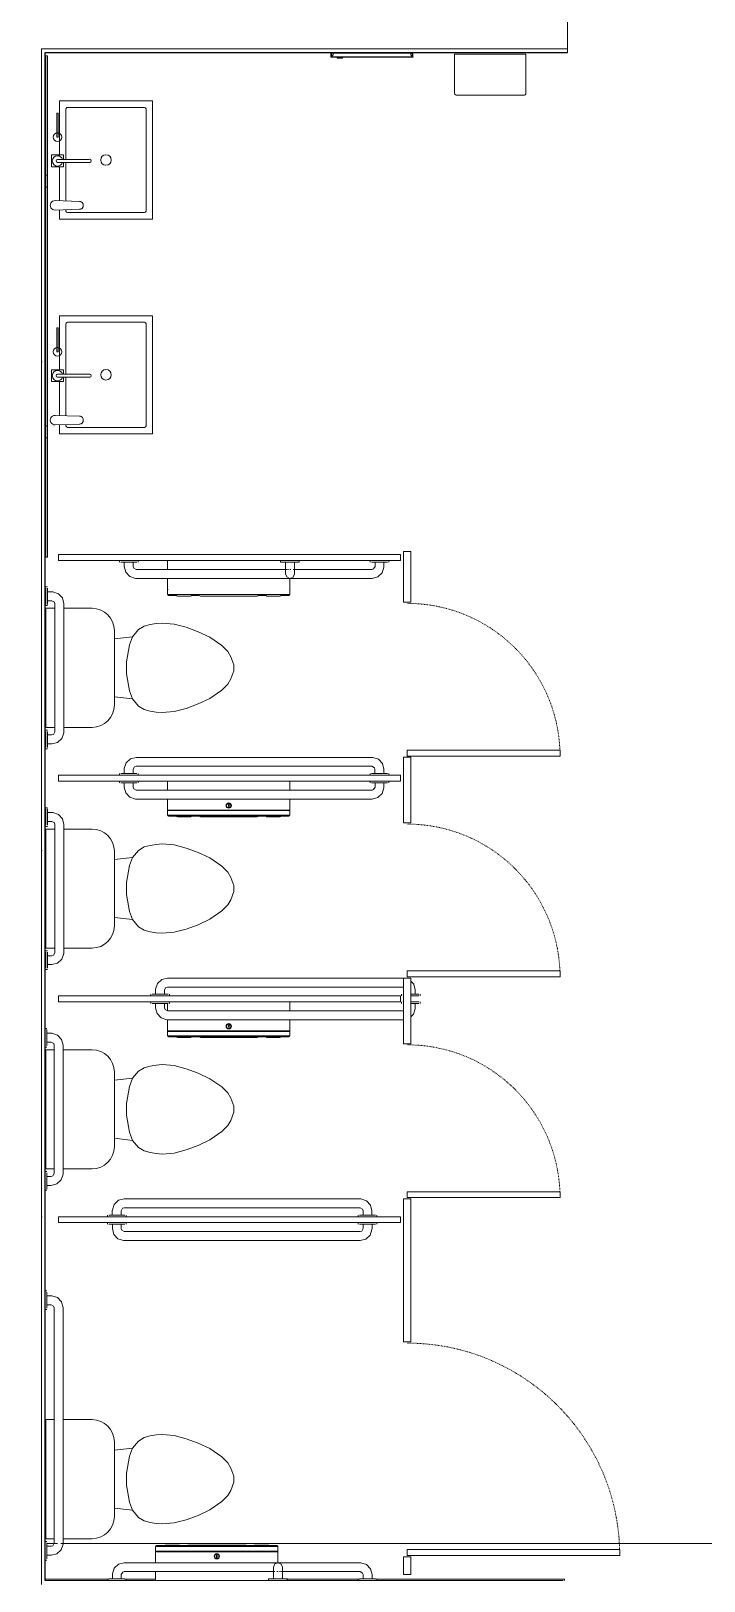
# Model space of a CAD drawing. Header units: inches. Extents: x 20001 to 27263, y -26025 to -18997.
# Drawn here: x 25519.6 to 25632.4, y -22691.4 to -22431.6 of the extents above; entities that cross this region are included whole.
import ezdxf

# ---------------------------------------------------------------- set-up
doc = ezdxf.new("R2010")
doc.units = ezdxf.units.IN
doc.header["$MEASUREMENT"] = 0
doc.linetypes.add('Dash', pattern=[0.25, 0.125, -0.125])
doc.linetypes.add('Dash_2_', pattern=[0.25, 0.125, -0.125])
for name, color, linetype, lineweight in [('A-FLOR', 192, 'Continuous', 13), ('A-GENM', 13, 'Continuous', 13), ('A-WALL', 113, 'Continuous', 13), ('A-WALL-PATT', 111, 'Continuous', 25), ('I-WALL', 2, 'Continuous', 13), ('P-SANR-FIXT', 6, 'Continuous', 13), ('Q-SPCQ', 91, 'Continuous', 13), ('Q-SPCQ-HDLN', 91, 'Dash', 9)]:
    doc.layers.add(name, color=color, linetype=linetype, lineweight=lineweight)
pattern_1 = [(0, (0, 0), (81.92, 20.48), [3.379, -58.061, 3.379, -58.061, -327.68]), (0, (0, 0), (81.92, 20.48), [-122.88, 3.379, -119.501, 3.379, -58.061, -143.36]), (0, (0, 0), (81.92, 20.48), [-307.2, 3.379, -37.581, 3.379, -99.021]), (120, (30.72, 10.24), (-58.6962, 60.704801), [3.379, -58.061, 3.379, -58.061, -327.68]), (120, (30.72, 10.24), (-58.6962, 60.704801), [-122.88, 3.379, -119.501, 3.379, -58.061, -143.36]), (120, (30.72, 10.24), (-58.6962, 60.704801), [-307.2, 3.379, -37.581, 3.379, -99.021]), (240, (40.96, 51.2), (-23.2238, -81.184801), [3.379, -58.061, 3.379, -58.061, -327.68]), (240, (40.96, 51.2), (-23.2238, -81.184801), [-122.88, 3.379, -119.501, 3.379, -58.061, -143.36]), (240, (40.96, 51.2), (-23.2238, -81.184801), [-307.2, 3.379, -37.581, 3.379, -99.021])]

# ---------------------------------------------------------------- blocks, each defined once
blk = doc.blocks.new('Toilet-Domestic-3D - Toilet-Domestic-3D-V36-Site Plan - Phase 1')
at = {"layer": 'P-SANR-FIXT', "color": 7}
for p, q in [((-9.98, 19.48), (9.98, 19.48)), ((-9.98, 18.1), (-9.98, 19.48)), ((9.98, 19.48), (9.98, 18.08)), ((-9.98, 11.75), (-9.98, 16.6)), ((9.98, 16.63), (9.98, 11.75)), ((6.25, 8.02), (-6.25, 8.02)), ((-4.86, 8.02), (-5.21, 5)), ((4.86, 8.02), (5.21, 5)), ((-3.84, 5.5), (-5.21, 5)), ((-1, 6), (-3.84, 5.5)), ((1, 6), (-1, 6)), ((3.84, 5.5), (1, 6)), ((5.21, 5), (3.84, 5.5)), ((-6.97, 3), (-7.24, 2)), ((-6.4, 4), (-6.97, 3)), ((-5.21, 5), (-6.4, 4)), ((6.4, 4), (5.21, 5)), ((6.97, 3), (6.4, 4)), ((7.24, 2), (6.97, 3)), ((-7.41, 1), (-7.5, 0)), ((-7.5, 0), (-7.33, -1.99)), ((-7.24, 2), (-7.41, 1)), ((7.41, 1), (7.24, 2)), ((7.33, -1.99), (7.5, 0)), ((7.5, 0), (7.41, 1)), ((-7.33, -1.99), (-6.79, -4)), ((6.79, -4), (7.33, -1.99)), ((-6.79, -4), (-6.06, -6)), ((6.06, -6), (6.79, -4)), ((-6.06, -6), (-5.13, -8)), ((5.13, -8), (6.06, -6)), ((-5.13, -8), (-3.74, -10)), ((-3.74, -10), (-2.74, -11)), ((2.74, -11), (3.74, -10)), ((3.74, -10), (5.13, -8)), ((-2.74, -11), (-1.87, -11.5)), ((-1.87, -11.5), (-0.5, -12)), ((-0.5, -12), (0.5, -12)), ((0.5, -12), (1.87, -11.5)), ((1.87, -11.5), (2.74, -11))]:
    blk.add_line(p, q, dxfattribs=at)
for centre, start, end in [((-6.25, 11.75), 180, 270), ((6.25, 11.75), 270, 360)]:
    blk.add_arc(centre, 3.73, start, end, dxfattribs=at)
blk = doc.blocks.new('Toilet-Domestic-3D - Toilet-Domestic-3D-V37-Site Plan - Phase 1')
at = {"layer": 'P-SANR-FIXT', "color": 7}
for p, q in [((-9.98, 19.48), (9.98, 19.48)), ((-9.98, 18.1), (-9.98, 19.48)), ((9.98, 19.48), (9.98, 18.1)), ((-9.98, 11.75), (-9.98, 16.6)), ((9.98, 16.6), (9.98, 11.75)), ((6.25, 8.02), (-6.25, 8.02)), ((-4.86, 8.02), (-5.21, 5)), ((4.86, 8.02), (5.21, 5)), ((-3.84, 5.5), (-5.21, 5)), ((-1, 6), (-3.84, 5.5)), ((1, 6), (-1, 6)), ((3.84, 5.5), (1, 6)), ((5.21, 5), (3.84, 5.5)), ((-6.97, 3), (-7.24, 2)), ((-6.4, 4), (-6.97, 3)), ((-5.21, 5), (-6.4, 4)), ((6.4, 4), (5.21, 5)), ((6.97, 3), (6.4, 4)), ((7.24, 2), (6.97, 3)), ((-7.41, 1), (-7.5, 0)), ((-7.5, 0), (-7.33, -1.99)), ((-7.24, 2), (-7.41, 1)), ((7.41, 1), (7.24, 2)), ((7.33, -1.99), (7.5, 0)), ((7.5, 0), (7.41, 1)), ((-7.33, -1.99), (-6.79, -4)), ((6.79, -4), (7.33, -1.99)), ((-6.79, -4), (-6.06, -6)), ((6.06, -6), (6.79, -4)), ((-6.06, -6), (-5.13, -8)), ((5.13, -8), (6.06, -6)), ((-5.13, -8), (-3.74, -10)), ((-3.74, -10), (-2.74, -11)), ((2.74, -11), (3.74, -10)), ((3.74, -10), (5.13, -8)), ((-2.74, -11), (-1.87, -11.5)), ((-1.87, -11.5), (-0.5, -12)), ((-0.5, -12), (0.5, -12)), ((0.5, -12), (1.87, -11.5)), ((1.87, -11.5), (2.74, -11))]:
    blk.add_line(p, q, dxfattribs=at)
for centre, start, end in [((-6.25, 11.75), 180, 270), ((6.25, 11.75), 270, 360)]:
    blk.add_arc(centre, 3.73, start, end, dxfattribs=at)
blk = doc.blocks.new('Toilet-Domestic-3D - Toilet-Domestic-3D-V38-Site Plan - Phase 1')
at = {"layer": 'P-SANR-FIXT', "color": 7}
for p, q in [((-9.98, 19.48), (9.98, 19.48)), ((-9.98, 17.98), (-9.98, 19.48)), ((9.98, 19.48), (9.98, 17.98)), ((-9.98, 11.75), (-9.98, 16.48)), ((9.98, 16.48), (9.98, 11.75)), ((6.25, 8.02), (-6.25, 8.02)), ((-4.86, 8.02), (-5.21, 5)), ((4.86, 8.02), (5.21, 5)), ((-3.84, 5.5), (-5.21, 5)), ((-1, 6), (-3.84, 5.5)), ((1, 6), (-1, 6)), ((3.84, 5.5), (1, 6)), ((5.21, 5), (3.84, 5.5)), ((-6.97, 3), (-7.24, 2)), ((-6.4, 4), (-6.97, 3)), ((-5.21, 5), (-6.4, 4)), ((6.4, 4), (5.21, 5)), ((6.97, 3), (6.4, 4)), ((7.24, 2), (6.97, 3)), ((-7.41, 1), (-7.5, 0)), ((-7.5, 0), (-7.33, -1.99)), ((-7.24, 2), (-7.41, 1)), ((7.41, 1), (7.24, 2)), ((7.33, -1.99), (7.5, 0)), ((7.5, 0), (7.41, 1)), ((-7.33, -1.99), (-6.79, -4)), ((6.79, -4), (7.33, -1.99)), ((-6.79, -4), (-6.06, -6)), ((6.06, -6), (6.79, -4)), ((-6.06, -6), (-5.13, -8)), ((5.13, -8), (6.06, -6)), ((-5.13, -8), (-3.74, -10)), ((-3.74, -10), (-2.74, -11)), ((2.74, -11), (3.74, -10)), ((3.74, -10), (5.13, -8)), ((-2.74, -11), (-1.87, -11.5)), ((-1.87, -11.5), (-0.5, -12)), ((-0.5, -12), (0.5, -12)), ((0.5, -12), (1.87, -11.5)), ((1.87, -11.5), (2.74, -11))]:
    blk.add_line(p, q, dxfattribs=at)
for centre, start, end in [((-6.25, 11.75), 180, 270), ((6.25, 11.75), 270, 360)]:
    blk.add_arc(centre, 3.73, start, end, dxfattribs=at)
blk = doc.blocks.new('817_Grab_Bars - 8170-001420-V41-Site Plan - Phase 1')
at = {"layer": 'Q-SPCQ', "color": 7}
for p, q in [((25574.77, -22688.3), (25535.27, -22688.3)), ((25532.45, -22691.02), (25532.45, -22691.3)), ((25532.66, -22691.02), (25534.02, -22691.02)), ((25534.02, -22691.3), (25532.66, -22691.3)), ((25533.27, -22690.3), (25533.27, -22691.02)), ((25534.02, -22691.02), (25535.37, -22691.02)), ((25535.37, -22691.3), (25534.02, -22691.3)), ((25534.77, -22691.02), (25534.77, -22690.3)), ((25535.27, -22689.8), (25560.47, -22689.8)), ((25535.58, -22691.3), (25535.58, -22691.02)), ((25560.84, -22689.8), (25561.02, -22689.8)), ((25561.25, -22689.8), (25561.42, -22689.8)), ((25561.56, -22689.8), (25574.77, -22689.8)), ((25574.45, -22691.02), (25574.45, -22691.3)), ((25574.66, -22691.02), (25576.02, -22691.02)), ((25576.02, -22691.3), (25574.66, -22691.3)), ((25575.27, -22690.3), (25575.27, -22691.02)), ((25576.02, -22691.02), (25577.37, -22691.02)), ((25577.37, -22691.3), (25576.02, -22691.3)), ((25576.77, -22691.02), (25576.77, -22690.3)), ((25577.58, -22691.3), (25577.58, -22691.02))]:
    blk.add_line(p, q, dxfattribs=at)
at = {"layer": 'Q-SPCQ', "color": 7, "flags": 128}
for points in [[(25535.27, -22688.3), (25534.3, -22688.55), (25533.58, -22689.23), (25533.27, -22690.17), (25533.27, -22690.3)], [(25576.77, -22690.3), (25576.52, -22689.34), (25575.84, -22688.62), (25574.9, -22688.31), (25574.77, -22688.3)], [(25534.77, -22690.3), (25535, -22689.88), (25535.27, -22689.8)], [(25574.77, -22689.8), (25575.19, -22690.03), (25575.27, -22690.3)]]:
    blk.add_lwpolyline(points, dxfattribs=at)
blk = doc.blocks.new('Dispenser-Toilet_Tissue-Frost_Products_LTD_-Jumbo-169 - Steel-Brushed-Stainless_Steel-V42-Site Plan - Phase 1')
at = {"layer": 'Q-SPCQ', "color": 7}
for p, q in [((25561.01, -22685.6), (25540.52, -22685.6)), ((25540.52, -22685.6), (25540.52, -22686.37)), ((25540.52, -22686.37), (25540.58, -22686.37)), ((25540.52, -22686.46), (25561.01, -22686.46)), ((25540.52, -22686.46), (25540.52, -22688.34)), ((25540.58, -22686.37), (25560.96, -22686.37)), ((25540.58, -22686.37), (25540.58, -22686.4)), ((25560.96, -22686.4), (25540.58, -22686.4)), ((25542.03, -22685.44), (25540.68, -22685.44)), ((25559.5, -22685.44), (25542.03, -22685.44)), ((25544.36, -22685.34), (25542.19, -22685.34)), ((25545.83, -22685.44), (25544.52, -22685.44)), ((25555.52, -22685.34), (25546.01, -22685.34)), ((25557.01, -22685.44), (25555.7, -22685.44)), ((25559.34, -22685.34), (25557.17, -22685.34)), ((25560.86, -22685.44), (25559.5, -22685.44)), ((25560.96, -22686.4), (25560.96, -22686.37)), ((25560.96, -22686.37), (25561.01, -22686.37)), ((25561.01, -22686.37), (25561.01, -22685.6)), ((25561.01, -22688.33), (25561.01, -22686.46)), ((25550.81, -22687.06), (25550.73, -22687.06)), ((25550.73, -22687.06), (25550.73, -22687.4)), ((25550.73, -22687.4), (25550.81, -22687.4)), ((25550.81, -22687.4), (25550.81, -22687.06)), ((25540.52, -22689.78), (25540.52, -22691.3)), ((25540.52, -22691.3), (25559.66, -22691.3))]:
    blk.add_line(p, q, dxfattribs=at)
for radius in [0.438, 0.358]:
    blk.add_circle((25550.77, -22687.22), radius, dxfattribs=at)
for centre, radius, start, end in [((25540.68, -22685.6), 0.16, 90, 180), ((25540.58, -22686.46), 0.06, 90, 180), ((25542.19, -22685.52), 0.18, 90, 153.6122), ((25543.74, -22685.46), 0.118, 100.8116, 172.3569), ((25543.74, -22685.49), 0.151, 19.6341, 87.321), ((25543.76, -22685.49), 0.151, 19.6341, 86.8331), ((25543.77, -22685.52), 0.18, 26.3878, 90), ((25544.34, -22685.46), 0.119, 100.0401, 171.5195), ((25544.34, -22685.49), 0.151, 19.6341, 87.321), ((25544.35, -22685.49), 0.151, 19.6341, 87.321), ((25544.36, -22685.52), 0.18, 26.3878, 90), ((25546.01, -22685.56), 0.22, 90, 146.9443), ((25555.52, -22685.56), 0.22, 33.0557, 90), ((25557.17, -22685.52), 0.18, 90, 153.6122), ((25557.18, -22685.49), 0.151, 92.679, 160.3659), ((25557.19, -22685.49), 0.151, 92.679, 160.3659), ((25557.19, -22685.46), 0.119, 8.4805, 79.9599), ((25557.76, -22685.52), 0.18, 90, 153.6084), ((25557.77, -22685.49), 0.151, 93.1667, 160.3726), ((25557.79, -22685.49), 0.151, 92.679, 160.3653), ((25557.79, -22685.46), 0.118, 7.6431, 79.1884), ((25559.34, -22685.52), 0.18, 26.3878, 90), ((25560.85, -22685.6), 0.16, 0, 89.0019), ((25560.95, -22686.46), 0.0601, 0, 87.3185)]:
    blk.add_arc(centre, radius, start, end, dxfattribs=at)
blk = doc.blocks.new('Partition-Floor_Braced-Bradley_Corp-St_Stl-ADA-N_Stalls - ADA _optional_ _ n Standard Stalls-320692-Site Plan - Phase 1')
at = {"layer": 'Q-SPCQ', "color": 7}
for p, q in [((68.5, -0.88), (67.5, -0.88)), ((67.5, -0.88), (67.5, -58.13)), ((68.5, -58.13), (68.5, -0.88)), ((105.5, -0.88), (104.5, -0.88)), ((104.5, -0.88), (104.5, -58.13)), ((105.5, -58.13), (105.5, -0.88)), ((142.5, -0.88), (141.5, -0.88)), ((141.5, -0.88), (141.5, -58.13)), ((142.5, -58.13), (142.5, -0.88)), ((179.5, -0.88), (178.5, -0.88)), ((178.5, -0.88), (178.5, -58.13)), ((179.5, -58.13), (179.5, -0.88)), ((11.5, -58.63), (8.5, -58.63)), ((8.5, -58.63), (8.5, -59.88)), ((11.5, -59.88), (11.5, -58.63)), ((12.69, -59.25), (11.69, -59.25)), ((11.69, -59.25), (11.69, -94.87)), ((12.69, -94.87), (12.69, -59.25)), ((71.5, -58.63), (47.5, -58.63)), ((47.5, -58.63), (47.5, -59.88)), ((67.5, -58.13), (68.5, -58.13)), ((71.5, -59.88), (71.5, -58.63)), ((72.69, -59.25), (71.69, -59.25)), ((71.69, -59.25), (71.69, -84.87)), ((72.69, -84.87), (72.69, -59.25)), ((97.5, -58.63), (97.5, -59.88)), ((108.5, -58.63), (97.5, -58.63)), ((104.5, -58.13), (105.5, -58.13)), ((108.5, -59.88), (108.5, -58.63)), ((109.69, -59.25), (108.69, -59.25)), ((108.69, -59.25), (108.69, -84.87)), ((109.69, -84.87), (109.69, -59.25)), ((134.5, -58.63), (134.5, -59.88)), ((145.5, -58.63), (134.5, -58.63)), ((141.5, -58.13), (142.5, -58.13)), ((145.5, -59.88), (145.5, -58.63)), ((146.69, -59.25), (145.69, -59.25)), ((145.69, -59.25), (145.69, -84.87)), ((146.69, -84.87), (146.69, -59.25)), ((180, -58.63), (171.5, -58.63)), ((171.5, -58.63), (171.5, -59.88)), ((178.5, -58.13), (179.5, -58.13)), ((180, -59.88), (180, -58.63)), ((8.5, -59.88), (11.5, -59.88)), ((47.5, -59.88), (71.5, -59.88)), ((97.5, -59.88), (108.5, -59.88)), ((134.5, -59.88), (145.5, -59.88)), ((171.5, -59.88), (180, -59.88)), ((71.69, -84.87), (72.69, -84.87)), ((108.69, -84.87), (109.69, -84.87)), ((145.69, -84.87), (146.69, -84.87)), ((11.69, -94.87), (12.69, -94.87))]:
    blk.add_line(p, q, dxfattribs=at)
at = {"layer": 'Q-SPCQ-HDLN', "color": 250, "linetype": 'Dash_2_'}
for centre, radius, start in [((11.69, -59.25), 35.62, 271.7908), ((71.69, -59.25), 25.62, 272.2042), ((108.69, -59.25), 25.62, 272.2042), ((145.69, -59.25), 25.62, 272.2042)]:
    blk.add_arc(centre, radius, start, 360, dxfattribs=at)
blk = doc.blocks.new('817_Grab_Bars - 8170-001420-V43-Site Plan - Phase 1')
at = {"layer": 'Q-SPCQ', "color": 7}
for p, q in [((25453.2, -22631.3), (25453.2, -22631.58)), ((25454.77, -22631.58), (25453.41, -22631.58)), ((25454.02, -22631.58), (25454.02, -22632.3)), ((25456.12, -22631.58), (25454.77, -22631.58)), ((25455.52, -22632.3), (25455.52, -22631.58)), ((25456.33, -22631.58), (25456.33, -22631.3)), ((25495.2, -22631.3), (25495.2, -22631.58)), ((25496.77, -22631.58), (25495.41, -22631.58)), ((25496.02, -22631.58), (25496.02, -22632.3)), ((25498.12, -22631.58), (25496.77, -22631.58)), ((25497.52, -22632.3), (25497.52, -22631.58)), ((25498.33, -22631.58), (25498.33, -22631.3)), ((25495.52, -22632.8), (25456.02, -22632.8)), ((25456.02, -22634.3), (25495.52, -22634.3))]:
    blk.add_line(p, q, dxfattribs=at)
at = {"layer": 'Q-SPCQ', "color": 7, "flags": 128}
for points in [[(25454.02, -22632.3), (25454.26, -22633.26), (25454.94, -22633.99), (25455.88, -22634.3), (25456.02, -22634.3)], [(25456.02, -22632.8), (25455.59, -22632.57), (25455.52, -22632.3)], [(25495.52, -22634.3), (25496.48, -22634.06), (25497.2, -22633.38), (25497.51, -22632.44), (25497.52, -22632.3)], [(25496.02, -22632.3), (25495.79, -22632.72), (25495.52, -22632.8)]]:
    blk.add_lwpolyline(points, dxfattribs=at)
blk = doc.blocks.new('817_Grab_Bars - 8170-001420-V44-Site Plan - Phase 1')
at = {"layer": 'Q-SPCQ', "color": 7}
for p, q in [((25539.7, -22594.3), (25539.7, -22594.58)), ((25541.27, -22594.58), (25539.91, -22594.58)), ((25540.52, -22594.58), (25540.52, -22595.3)), ((25542.62, -22594.58), (25541.27, -22594.58)), ((25542.02, -22595.3), (25542.02, -22594.58)), ((25582.02, -22595.8), (25542.52, -22595.8)), ((25542.83, -22594.58), (25542.83, -22594.3)), ((25581.7, -22594.3), (25581.7, -22594.58)), ((25581.91, -22594.3), (25581.91, -22594.3)), ((25581.91, -22594.58), (25581.91, -22594.58)), ((25583.27, -22594.3), (25584.62, -22594.3)), ((25584.62, -22594.58), (25583.27, -22594.58)), ((25584.02, -22595.3), (25584.02, -22594.58)), ((25584.83, -22594.58), (25584.83, -22594.3)), ((25542.52, -22597.3), (25582.02, -22597.3))]:
    blk.add_line(p, q, dxfattribs=at)
at = {"layer": 'Q-SPCQ', "color": 7, "flags": 128}
for points in [[(25540.52, -22595.3), (25540.76, -22596.26), (25541.44, -22596.99), (25542.38, -22597.3), (25542.52, -22597.3)], [(25542.52, -22595.8), (25542.09, -22595.57), (25542.02, -22595.3)], [(25583.27, -22596.79), (25583.7, -22596.38), (25584.01, -22595.44), (25584.02, -22595.3)]]:
    blk.add_lwpolyline(points, dxfattribs=at)
blk = doc.blocks.new('817_Grab_Bars - 8170-001420-V45-Site Plan - Phase 1')
at = {"layer": 'Q-SPCQ', "color": 7}
for p, q in [((25582.02, -22590.3), (25542.52, -22590.3)), ((25539.7, -22593.02), (25539.7, -22593.3)), ((25539.91, -22593.02), (25541.27, -22593.02)), ((25540.52, -22592.3), (25540.52, -22593.02)), ((25541.27, -22593.02), (25542.62, -22593.02)), ((25542.02, -22593.02), (25542.02, -22592.3)), ((25542.52, -22591.8), (25582.02, -22591.8)), ((25542.83, -22593.3), (25542.83, -22593.02)), ((25581.7, -22593.02), (25581.7, -22593.3)), ((25581.91, -22593.02), (25581.91, -22593.02)), ((25583.27, -22593.02), (25584.62, -22593.02)), ((25584.02, -22593.02), (25584.02, -22592.3)), ((25584.83, -22593.3), (25584.83, -22593.02)), ((25581.91, -22593.3), (25581.91, -22593.3)), ((25584.62, -22593.3), (25583.27, -22593.3))]:
    blk.add_line(p, q, dxfattribs=at)
at = {"layer": 'Q-SPCQ', "color": 7, "flags": 128}
for points in [[(25542.52, -22590.3), (25541.55, -22590.55), (25540.83, -22591.23), (25540.52, -22592.17), (25540.52, -22592.3)], [(25542.02, -22592.3), (25542.25, -22591.88), (25542.52, -22591.8)], [(25584.02, -22592.3), (25583.77, -22591.34), (25583.27, -22590.8)]]:
    blk.add_lwpolyline(points, dxfattribs=at)
blk = doc.blocks.new('817_Grab_Bars - 8170-001420-V46-Site Plan - Phase 1')
at = {"layer": 'Q-SPCQ', "color": 7}
for p, q in [((25534.45, -22557.3), (25534.45, -22557.58)), ((25536.02, -22557.58), (25534.66, -22557.58)), ((25535.27, -22557.58), (25535.27, -22558.3)), ((25537.37, -22557.58), (25536.02, -22557.58)), ((25536.77, -22558.3), (25536.77, -22557.58)), ((25576.77, -22558.8), (25537.27, -22558.8)), ((25537.58, -22557.58), (25537.58, -22557.3)), ((25576.45, -22557.3), (25576.45, -22557.58)), ((25578.02, -22557.58), (25576.66, -22557.58)), ((25577.27, -22557.58), (25577.27, -22558.3)), ((25579.37, -22557.58), (25578.02, -22557.58)), ((25578.77, -22558.3), (25578.77, -22557.58)), ((25579.58, -22557.58), (25579.58, -22557.3)), ((25537.27, -22560.3), (25576.77, -22560.3))]:
    blk.add_line(p, q, dxfattribs=at)
at = {"layer": 'Q-SPCQ', "color": 7, "flags": 128}
for points in [[(25535.27, -22558.3), (25535.51, -22559.26), (25536.19, -22559.99), (25537.13, -22560.3), (25537.27, -22560.3)], [(25537.27, -22558.8), (25536.84, -22558.57), (25536.77, -22558.3)], [(25576.77, -22560.3), (25577.73, -22560.06), (25578.45, -22559.38), (25578.76, -22558.44), (25578.77, -22558.3)], [(25577.27, -22558.3), (25577.04, -22558.72), (25576.77, -22558.8)]]:
    blk.add_lwpolyline(points, dxfattribs=at)
blk = doc.blocks.new('817_Grab_Bars - 8170-001420-V47-Site Plan - Phase 1')
at = {"layer": 'Q-SPCQ', "color": 7}
for p, q in [((25534.45, -22520.3), (25534.45, -22520.58)), ((25537.58, -22520.58), (25537.58, -22520.3)), ((25576.45, -22520.3), (25576.45, -22520.58)), ((25579.58, -22520.58), (25579.58, -22520.3)), ((25536.02, -22520.58), (25534.66, -22520.58)), ((25535.27, -22520.58), (25535.27, -22521.3)), ((25537.37, -22520.58), (25536.02, -22520.58)), ((25536.77, -22521.3), (25536.77, -22520.58)), ((25562.47, -22521.8), (25537.27, -22521.8)), ((25562.78, -22521.8), (25562.61, -22521.8)), ((25563.19, -22521.8), (25563.02, -22521.8)), ((25576.77, -22521.8), (25563.56, -22521.8)), ((25578.02, -22520.58), (25576.66, -22520.58)), ((25577.27, -22520.58), (25577.27, -22521.3)), ((25579.37, -22520.58), (25578.02, -22520.58)), ((25578.77, -22521.3), (25578.77, -22520.58)), ((25537.27, -22523.3), (25576.77, -22523.3))]:
    blk.add_line(p, q, dxfattribs=at)
at = {"layer": 'Q-SPCQ', "color": 7, "flags": 128}
for points in [[(25535.27, -22521.3), (25535.51, -22522.26), (25536.19, -22522.99), (25537.13, -22523.3), (25537.27, -22523.3)], [(25537.27, -22521.8), (25536.84, -22521.57), (25536.77, -22521.3)], [(25576.77, -22523.3), (25577.73, -22523.06), (25578.45, -22522.38), (25578.76, -22521.44), (25578.77, -22521.3)], [(25577.27, -22521.3), (25577.04, -22521.72), (25576.77, -22521.8)]]:
    blk.add_lwpolyline(points, dxfattribs=at)
blk = doc.blocks.new('Dispenser-Toilet_Tissue-Frost_Products_LTD_-Jumbo-169 - Steel-Brushed-Stainless_Steel-V49-Site Plan - Phase 1')
at = {"layer": 'Q-SPCQ', "color": 7}
for p, q in [((25542.52, -22594.58), (25542.52, -22595.8)), ((25563.01, -22595.83), (25563.01, -22594.3)), ((25542.52, -22597.3), (25542.52, -22599.14)), ((25552.72, -22598.21), (25552.72, -22598.54)), ((25552.81, -22598.21), (25552.72, -22598.21)), ((25552.81, -22598.54), (25552.81, -22598.21)), ((25563.01, -22599.14), (25563.01, -22597.28)), ((25563.01, -22599.14), (25542.52, -22599.14)), ((25542.57, -22599.23), (25542.52, -22599.23)), ((25542.52, -22599.23), (25542.52, -22600)), ((25542.52, -22600), (25563.01, -22600)), ((25542.57, -22599.2), (25562.95, -22599.2)), ((25542.57, -22599.2), (25542.57, -22599.23)), ((25562.95, -22599.23), (25542.57, -22599.23)), ((25542.67, -22600.16), (25544.03, -22600.16)), ((25544.03, -22600.16), (25561.5, -22600.16)), ((25544.19, -22600.26), (25546.36, -22600.26)), ((25546.52, -22600.16), (25547.83, -22600.16)), ((25548.01, -22600.26), (25557.52, -22600.26)), ((25552.72, -22598.54), (25552.81, -22598.54)), ((25557.7, -22600.16), (25559.01, -22600.16)), ((25559.17, -22600.26), (25561.34, -22600.26)), ((25561.5, -22600.16), (25562.85, -22600.16)), ((25562.95, -22599.23), (25562.95, -22599.2)), ((25563.01, -22599.23), (25562.95, -22599.23)), ((25563.01, -22600), (25563.01, -22599.23))]:
    blk.add_line(p, q, dxfattribs=at)
for radius in [0.438, 0.358]:
    blk.add_circle((25552.76, -22598.38), radius, dxfattribs=at)
for centre, radius, start, end in [((25542.58, -22599.14), 0.0601, 180, 267.3185), ((25542.68, -22600), 0.16, 180, 269.0019), ((25544.19, -22600.08), 0.18, 206.3878, 270), ((25545.74, -22600.15), 0.118, 187.6431, 259.1884), ((25545.74, -22600.11), 0.151, 272.679, 340.3653), ((25545.77, -22600.08), 0.18, 270, 333.6084), ((25545.76, -22600.11), 0.151, 273.1667, 340.3726), ((25546.34, -22600.15), 0.119, 188.4805, 259.9599), ((25546.34, -22600.11), 0.151, 272.679, 340.3659), ((25546.35, -22600.11), 0.151, 272.679, 340.3659), ((25546.36, -22600.08), 0.18, 270, 333.6122), ((25548.01, -22600.04), 0.22, 213.0557, 270), ((25557.52, -22600.04), 0.22, 270, 326.9443), ((25559.17, -22600.08), 0.18, 206.3878, 270), ((25559.18, -22600.11), 0.151, 199.6341, 267.321), ((25559.19, -22600.11), 0.151, 199.6341, 267.321), ((25559.19, -22600.15), 0.119, 280.0401, 351.5195), ((25559.76, -22600.08), 0.18, 206.3878, 270), ((25559.77, -22600.11), 0.151, 199.6341, 266.8331), ((25559.79, -22600.11), 0.151, 199.6341, 267.321), ((25559.79, -22600.15), 0.118, 280.8116, 352.3569), ((25561.34, -22600.08), 0.18, 270, 333.6122), ((25562.85, -22600), 0.16, 270, 0), ((25562.95, -22599.14), 0.06, 270, 0)]:
    blk.add_arc(centre, radius, start, end, dxfattribs=at)
blk = doc.blocks.new('Dispenser-Toilet_Tissue-Frost_Products_LTD_-Jumbo-169 - Steel-Brushed-Stainless_Steel-V50-Site Plan - Phase 1')
at = {"layer": 'Q-SPCQ', "color": 7}
for p, q in [((25542.52, -22557.3), (25542.52, -22558.84)), ((25563.01, -22558.83), (25563.01, -22557.3)), ((25542.52, -22560.28), (25542.52, -22562.14)), ((25552.72, -22561.21), (25552.72, -22561.54)), ((25552.81, -22561.21), (25552.72, -22561.21)), ((25552.72, -22561.54), (25552.81, -22561.54)), ((25552.81, -22561.54), (25552.81, -22561.21)), ((25563.01, -22562.14), (25563.01, -22560.28)), ((25563.01, -22562.14), (25542.52, -22562.14)), ((25542.57, -22562.23), (25542.52, -22562.23)), ((25542.52, -22562.23), (25542.52, -22563)), ((25542.52, -22563), (25563.01, -22563)), ((25542.57, -22562.2), (25562.95, -22562.2)), ((25542.57, -22562.2), (25542.57, -22562.23)), ((25562.95, -22562.23), (25542.57, -22562.23)), ((25542.67, -22563.16), (25544.03, -22563.16)), ((25544.03, -22563.16), (25561.5, -22563.16)), ((25544.19, -22563.26), (25546.36, -22563.26)), ((25546.52, -22563.16), (25547.83, -22563.16)), ((25548.01, -22563.26), (25557.52, -22563.26)), ((25557.7, -22563.16), (25559.01, -22563.16)), ((25559.17, -22563.26), (25561.34, -22563.26)), ((25561.5, -22563.16), (25562.85, -22563.16)), ((25562.95, -22562.23), (25562.95, -22562.2)), ((25563.01, -22562.23), (25562.95, -22562.23)), ((25563.01, -22563), (25563.01, -22562.23))]:
    blk.add_line(p, q, dxfattribs=at)
for radius in [0.438, 0.358]:
    blk.add_circle((25552.76, -22561.38), radius, dxfattribs=at)
for centre, radius, start, end in [((25542.58, -22562.14), 0.0601, 180, 267.3185), ((25542.68, -22563), 0.16, 180, 269.0019), ((25544.19, -22563.08), 0.18, 206.3878, 270), ((25545.74, -22563.15), 0.118, 187.6431, 259.1884), ((25545.74, -22563.11), 0.151, 272.679, 340.3653), ((25545.77, -22563.08), 0.18, 270, 333.6084), ((25545.76, -22563.11), 0.151, 273.1667, 340.3726), ((25546.34, -22563.15), 0.119, 188.4805, 259.9599), ((25546.34, -22563.11), 0.151, 272.679, 340.3659), ((25546.35, -22563.11), 0.151, 272.679, 340.3659), ((25546.36, -22563.08), 0.18, 270, 333.6122), ((25548.01, -22563.04), 0.22, 213.0557, 270), ((25557.52, -22563.04), 0.22, 270, 326.9443), ((25559.17, -22563.08), 0.18, 206.3878, 270), ((25559.18, -22563.11), 0.151, 199.6341, 267.321), ((25559.19, -22563.11), 0.151, 199.6341, 267.321), ((25559.19, -22563.15), 0.119, 280.0401, 351.5195), ((25559.76, -22563.08), 0.18, 206.3878, 270), ((25559.77, -22563.11), 0.151, 199.6341, 266.8331), ((25559.79, -22563.11), 0.151, 199.6341, 267.321), ((25559.79, -22563.15), 0.118, 280.8116, 352.3569), ((25561.34, -22563.08), 0.18, 270, 333.6122), ((25562.85, -22563), 0.16, 270, 0), ((25562.95, -22562.14), 0.06, 270, 0)]:
    blk.add_arc(centre, radius, start, end, dxfattribs=at)
blk = doc.blocks.new('Dispenser-Toilet_Tissue-Frost_Products_LTD_-Jumbo-169 - Steel-Brushed-Stainless_Steel-V51-Site Plan - Phase 1')
at = {"layer": 'Q-SPCQ', "color": 7}
for p, q in [((25542.52, -22521.84), (25542.52, -22520.3)), ((25542.52, -22525.14), (25542.52, -22523.28)), ((25542.52, -22526), (25542.52, -22525.23)), ((25542.52, -22525.23), (25542.58, -22525.23)), ((25542.58, -22525.23), (25542.58, -22525.2)), ((25562.96, -22525.2), (25562.96, -22525.23)), ((25562.96, -22525.23), (25563.01, -22525.23)), ((25563.01, -22523.28), (25563.01, -22525.14)), ((25563.01, -22525.23), (25563.01, -22526)), ((25563.01, -22526), (25542.52, -22526)), ((25544.03, -22526.16), (25542.68, -22526.16)), ((25546.36, -22526.26), (25544.19, -22526.26)), ((25547.83, -22526.16), (25546.52, -22526.16)), ((25557.52, -22526.26), (25548.01, -22526.26)), ((25559.01, -22526.16), (25557.7, -22526.16)), ((25561.34, -22526.26), (25559.17, -22526.26)), ((25562.86, -22526.16), (25561.5, -22526.16))]:
    blk.add_line(p, q, dxfattribs=at)
for centre, radius, start, end in [((25542.58, -22525.14), 0.06, 180, 270), ((25562.95, -22525.14), 0.0601, 272.6815, 0), ((25542.68, -22526), 0.16, 180, 270), ((25544.19, -22526.08), 0.18, 206.3878, 270), ((25546.36, -22526.08), 0.18, 270, 333.6122), ((25548.01, -22526.04), 0.22, 213.0557, 270), ((25557.52, -22526.04), 0.22, 270, 326.9443), ((25559.17, -22526.08), 0.18, 206.3878, 270), ((25561.34, -22526.08), 0.18, 270, 333.6122), ((25562.85, -22526), 0.16, 270.9981, 0)]:
    blk.add_arc(centre, radius, start, end, dxfattribs=at)
blk = doc.blocks.new('817_Grab_Bars - 8170-001240-25748-Site Plan - Phase 1')
at = {"layer": 'Q-SPCQ', "color": 7}
for p, q in [((25395.61, -22755.55), (25394.89, -22755.55)), ((25395.89, -22754.73), (25395.61, -22754.73)), ((25395.61, -22756.3), (25395.61, -22754.94)), ((25395.61, -22757.65), (25395.61, -22756.3)), ((25392.89, -22757.55), (25392.89, -22779.05)), ((25394.39, -22779.05), (25394.39, -22757.55)), ((25394.89, -22757.05), (25395.61, -22757.05)), ((25395.61, -22757.86), (25395.89, -22757.86)), ((25395.61, -22779.55), (25394.89, -22779.55)), ((25395.89, -22778.73), (25395.61, -22778.73)), ((25395.61, -22780.3), (25395.61, -22778.94)), ((25395.61, -22781.65), (25395.61, -22780.3)), ((25394.89, -22781.05), (25395.61, -22781.05)), ((25395.61, -22781.86), (25395.89, -22781.86))]:
    blk.add_line(p, q, dxfattribs=at)
at = {"layer": 'Q-SPCQ', "color": 7, "flags": 128}
for points in [[(25394.89, -22755.55), (25393.93, -22755.79), (25393.2, -22756.47), (25392.89, -22757.41), (25392.89, -22757.55)], [(25394.39, -22757.55), (25394.62, -22757.13), (25394.89, -22757.05)], [(25392.89, -22779.05), (25393.14, -22780.01), (25393.81, -22780.73), (25394.76, -22781.04), (25394.89, -22781.05)], [(25394.89, -22779.55), (25394.47, -22779.32), (25394.39, -22779.05)]]:
    blk.add_lwpolyline(points, dxfattribs=at)
blk = doc.blocks.new('817_Grab_Bars - 8170-001240-V55-Site Plan - Phase 1')
at = {"layer": 'Q-SPCQ', "color": 7}
for p, q in [((25522.42, -22561.74), (25522.14, -22561.74)), ((25522.14, -22563.3), (25522.14, -22561.95)), ((25522.42, -22561.95), (25522.42, -22563.3)), ((25522.14, -22564.66), (25522.14, -22563.3)), ((25523.14, -22562.55), (25522.42, -22562.55)), ((25522.42, -22563.3), (25522.42, -22564.66)), ((25522.42, -22564.05), (25523.14, -22564.05)), ((25523.64, -22564.55), (25523.64, -22586.05)), ((25525.14, -22586.05), (25525.14, -22564.55)), ((25522.14, -22564.87), (25522.42, -22564.87)), ((25522.42, -22585.74), (25522.14, -22585.74)), ((25522.14, -22587.3), (25522.14, -22585.95)), ((25522.14, -22588.66), (25522.14, -22587.3)), ((25522.42, -22585.95), (25522.42, -22587.3)), ((25523.14, -22586.55), (25522.42, -22586.55)), ((25522.42, -22587.3), (25522.42, -22588.66)), ((25522.42, -22588.05), (25523.14, -22588.05)), ((25522.14, -22588.87), (25522.42, -22588.87))]:
    blk.add_line(p, q, dxfattribs=at)
at = {"layer": 'Q-SPCQ', "color": 7, "flags": 128}
for points in [[(25525.14, -22564.55), (25524.89, -22563.59), (25524.22, -22562.87), (25523.27, -22562.56), (25523.14, -22562.55)], [(25523.14, -22564.05), (25523.56, -22564.28), (25523.64, -22564.55)], [(25523.14, -22588.05), (25524.1, -22587.81), (25524.83, -22587.13), (25525.14, -22586.19), (25525.14, -22586.05)], [(25523.64, -22586.05), (25523.41, -22586.47), (25523.14, -22586.55)]]:
    blk.add_lwpolyline(points, dxfattribs=at)
blk = doc.blocks.new('817_Grab_Bars - 8170-001180-V56-Site Plan - Phase 1')
at = {"layer": 'Q-SPCQ', "color": 7}
for p, q in [((25561.45, -22520.3), (25561.45, -22520.58)), ((25561.45, -22520.3), (25561.45, -22520.58)), ((25564.58, -22520.58), (25564.58, -22520.3)), ((25564.58, -22520.58), (25564.58, -22520.3)), ((25564.58, -22520.58), (25561.45, -22520.58)), ((25561.45, -22520.58), (25561.66, -22520.58)), ((25561.66, -22520.58), (25561.45, -22520.58)), ((25561.45, -22520.58), (25561.66, -22520.58)), ((25562.27, -22520.58), (25562.27, -22521.3)), ((25562.27, -22520.58), (25562.27, -22521.3)), ((25563.77, -22521.3), (25563.77, -22520.58)), ((25563.77, -22521.3), (25563.77, -22520.58)), ((25564.37, -22520.58), (25564.58, -22520.58)), ((25564.58, -22520.58), (25564.37, -22520.58)), ((25564.37, -22520.58), (25564.58, -22520.58))]:
    blk.add_line(p, q, dxfattribs=at)
at = {"layer": 'Q-SPCQ', "color": 7, "flags": 128}
for points in [[(25562.27, -22521.3), (25562.27, -22522.04), (25562.27, -22522.5), (25562.27, -22522.55)], [(25562.27, -22522.55), (25562.27, -22522.31), (25562.27, -22521.68), (25562.27, -22521.3)], [(25563.02, -22523.3), (25562.47, -22523.07), (25562.27, -22522.55)], [(25563.77, -22522.55), (25563.53, -22523.1), (25563.02, -22523.3)], [(25563.77, -22522.55), (25563.77, -22522.31), (25563.77, -22521.68), (25563.77, -22521.3)], [(25563.77, -22521.3), (25563.77, -22522.04), (25563.77, -22522.5), (25563.77, -22522.55)]]:
    blk.add_lwpolyline(points, dxfattribs=at)
blk = doc.blocks.new('817_Grab_Bars - 8170-001180-25756-Site Plan - Phase 1')
at = {"layer": 'Q-SPCQ', "color": 7}
for p, q in [((25468.2, -22691.02), (25468.2, -22691.3)), ((25468.2, -22691.02), (25468.2, -22691.3)), ((25468.2, -22691.02), (25471.33, -22691.02)), ((25468.41, -22691.02), (25468.2, -22691.02)), ((25468.2, -22691.02), (25468.41, -22691.02)), ((25468.41, -22691.02), (25468.2, -22691.02)), ((25471.33, -22691.3), (25468.2, -22691.3)), ((25468.2, -22691.3), (25468.41, -22691.3)), ((25468.41, -22691.3), (25468.2, -22691.3)), ((25468.2, -22691.3), (25468.41, -22691.3)), ((25469.02, -22690.3), (25469.02, -22691.02)), ((25469.02, -22690.3), (25469.02, -22691.02)), ((25470.52, -22691.02), (25470.52, -22690.3)), ((25470.52, -22691.02), (25470.52, -22690.3)), ((25471.33, -22691.02), (25471.12, -22691.02)), ((25471.12, -22691.02), (25471.33, -22691.02)), ((25471.33, -22691.02), (25471.12, -22691.02)), ((25471.12, -22691.3), (25471.33, -22691.3)), ((25471.33, -22691.3), (25471.12, -22691.3)), ((25471.12, -22691.3), (25471.33, -22691.3)), ((25471.33, -22691.3), (25471.33, -22691.02)), ((25471.33, -22691.3), (25471.33, -22691.02))]:
    blk.add_line(p, q, dxfattribs=at)
at = {"layer": 'Q-SPCQ', "color": 7, "flags": 128}
for points in [[(25469.02, -22689.05), (25469.25, -22688.51), (25469.77, -22688.3)], [(25469.02, -22689.05), (25469.02, -22689.3), (25469.02, -22689.93), (25469.02, -22690.3)], [(25469.02, -22690.3), (25469.02, -22689.56), (25469.02, -22689.11), (25469.02, -22689.05)], [(25469.77, -22688.3), (25470.31, -22688.54), (25470.52, -22689.05)], [(25470.52, -22690.3), (25470.52, -22689.56), (25470.52, -22689.11), (25470.52, -22689.05)], [(25470.52, -22689.05), (25470.52, -22689.3), (25470.52, -22689.93), (25470.52, -22690.3)]]:
    blk.add_lwpolyline(points, dxfattribs=at)
blk = doc.blocks.new('Dispenser_Disposal-Paper-Frost_Products_LTD_-Recessed-400A - Steel-Stainless-37173-Site Plan - Phase 1')
at = {"layer": 'Q-SPCQ', "color": 7}
for p, q in [((25457.27, -22435.86), (25457.27, -22435.26)), ((25457.27, -22435.26), (25458.12, -22435.26)), ((25457.27, -22435.86), (25470.94, -22435.86)), ((25457.34, -22435.26), (25457.34, -22435.94)), ((25457.64, -22435.55), (25457.34, -22435.86)), ((25457.34, -22435.94), (25470.94, -22435.94)), ((25458.31, -22435.94), (25457.34, -22435.94)), ((25457.43, -22435.21), (25457.43, -22435.18)), ((25458.08, -22435.21), (25457.43, -22435.21)), ((25470.59, -22435.26), (25457.64, -22435.26)), ((25457.64, -22435.26), (25457.64, -22435.55)), ((25458.35, -22435.2), (25458.12, -22435.2)), ((25458.12, -22435.26), (25458.12, -22435.2)), ((25458.15, -22435.26), (25458.15, -22435.2)), ((25458.31, -22436.07), (25458.31, -22435.94)), ((25459.18, -22436.07), (25458.31, -22436.07)), ((25459.16, -22436.09), (25458.33, -22436.09)), ((25458.42, -22435.26), (25458.35, -22435.2)), ((25458.8, -22435.18), (25458.8, -22435.26)), ((25459.08, -22435.26), (25459.08, -22435.18)), ((25470.94, -22435.94), (25459.18, -22435.94)), ((25459.18, -22435.94), (25459.18, -22436.07)), ((25470.4, -22435.21), (25470.23, -22435.21)), ((25470.4, -22435.21), (25470.9, -22435.21)), ((25470.4, -22435.25), (25470.4, -22435.21)), ((25470.85, -22435.25), (25470.4, -22435.25)), ((25470.64, -22435.31), (25470.64, -22435.56)), ((25470.64, -22435.55), (25470.64, -22435.33)), ((25470.64, -22435.33), (25470.97, -22435.33)), ((25470.94, -22435.86), (25470.64, -22435.56)), ((25470.88, -22435.18), (25470.88, -22435.21)), ((25470.9, -22435.18), (25470.9, -22435.21)), ((25470.94, -22435.94), (25470.94, -22435.33)), ((25470.94, -22435.86), (25471.02, -22435.86)), ((25470.97, -22435.28), (25470.97, -22435.33)), ((25470.97, -22435.33), (25471.01, -22435.33)), ((25471.01, -22435.33), (25471.01, -22435.86))]:
    blk.add_line(p, q, dxfattribs=at)
for centre, radius, start, end in [((25457.34, -22435.86), 0.0768, 180, 270), ((25457.34, -22435.86), 0.029, 180, 270), ((25458.08, -22435.15), 0.0665, 270, 0), ((25458.08, -22435.15), 0.0665, 270, 312.1544), ((25458.33, -22436.07), 0.02, 180, 270), ((25459.16, -22436.07), 0.02, 270, 0), ((25470.23, -22435.15), 0.0665, 180, 270), ((25470.59, -22435.31), 0.05, 0, 90), ((25470.9, -22435.28), 0.0625, 153.896, 233.1301), ((25470.9, -22435.28), 0.0625, 302.4117, 90.0728), ((25470.9, -22435.28), 0.0625, 359.8391, 90), ((25470.94, -22435.86), 0.0763, 270, 0)]:
    blk.add_arc(centre, radius, start, end, dxfattribs=at)
blk = doc.blocks.new('Bradley-Washroom_Accessories-Mirrors-747_Standard - 84_ x 36_ _ BradEX-219120-Site Plan - Phase 1')
at = {"layer": 'Q-SPCQ', "color": 7}
for p, q in [((25522.14, -22455.74), (25522.14, -22435.74)), ((25522.39, -22435.74), (25522.14, -22435.74)), ((25522.39, -22435.74), (25522.39, -22455.74)), ((25522.14, -22455.74), (25522.42, -22455.74)), ((25522.14, -22457.74), (25522.14, -22455.74)), ((25522.42, -22457.74), (25522.14, -22457.74)), ((25522.14, -22497.74), (25522.14, -22457.74)), ((25522.39, -22457.74), (25522.39, -22497.74)), ((25522.42, -22457.74), (25522.42, -22455.74)), ((25522.14, -22497.74), (25522.42, -22497.74)), ((25522.14, -22499.74), (25522.14, -22497.74)), ((25522.42, -22499.74), (25522.14, -22499.74)), ((25522.14, -22519.74), (25522.14, -22499.74)), ((25522.39, -22499.74), (25522.39, -22519.74)), ((25522.42, -22499.74), (25522.42, -22497.74)), ((25522.14, -22519.74), (25522.39, -22519.74))]:
    blk.add_line(p, q, dxfattribs=at)
blk = doc.blocks.new('Soap_Dispenser-TOTO-TES1ADC-05 - Polished Chrome-194390-Site Plan - Phase 1')
at = {"layer": 'A-GENM', "color": 7}
for p, q in [((-0.79, 0), (-0.66, 4.1)), ((0.66, 4.1), (0.79, 0.03))]:
    blk.add_line(p, q, dxfattribs=at)
blk.add_arc((0, 0), 0.791, 180.001, 1.8521, dxfattribs=at)
blk.add_open_spline([(-0.66, 4.1), (-0.66, 4.16), (-0.65, 4.29), (-0.56, 4.47), (-0.42, 4.61), (-0.21, 4.73), (0.08, 4.76), (0.35, 4.67), (0.51, 4.53), (0.6, 4.4), (0.65, 4.25), (0.66, 4.15), (0.66, 4.1)], degree=3, knots=[-1, -1, -1, -1, -0.903846, -0.807692, -0.711538, -0.615385, -0.461538, -0.307692, -0.230769, -0.153846, -0.076923, 0, 0, 0, 0], dxfattribs=at)
blk = doc.blocks.new('Faucet-Lavatory-Zurn-Z6920XL - Z6920-XL-ADM2-H4-162583-Site Plan - Phase 1')
at = {"layer": 'P-SANR-FIXT', "lineweight": 9}
for p, q in [((1, 1), (-1, 1)), ((-1, 1), (-1, -1)), ((-0.25, 0), (-0.25, -5.25)), ((0.25, -5.25), (0.25, 0)), ((1, -1), (1, 1)), ((8, 0.12), (4, 0.12)), ((4, 0.12), (4, -0.12)), ((8, -0.12), (8, 0.12)), ((-1, -1), (-0.25, -1)), ((0.25, -1), (1, -1)), ((4, -0.12), (8, -0.12))]:
    blk.add_line(p, q, dxfattribs=at)
blk.add_circle((4, 0), 0.719, dxfattribs=at)
for centre, radius, start, end in [((0, 0), 0.875, 0, 180), ((0, 0), 0.875, 180, 252.8571), ((0, 0), 0.25, 360, 180), ((0, 0), 0.875, 287.1429, 0), ((0, -5.37), 0.281, 152.734, 27.266)]:
    blk.add_arc(centre, radius, start, end, dxfattribs=at)
blk = doc.blocks.new('Sink-Under_Counter-Kohler-2882 - White-194391-Site Plan - Phase 1')
at = {"layer": 'P-SANR-FIXT', "color": 7}
for p, q in [((9.91, 7.81), (-9.91, 7.81)), ((-9.91, 7.81), (-9.91, -7.81)), ((9.91, -7.81), (9.91, 7.81)), ((-8.81, -6.46), (-8.81, 6.46)), ((-8.56, 6.71), (8.56, 6.71)), ((8.81, 6.46), (8.81, -6.46)), ((-0.1, -6.71), (-8.56, -6.71)), ((6.87, -6.71), (0.4, -6.71)), ((8.56, -6.71), (8.33, -6.71)), ((-9.91, -7.81), (-0.85, -7.81)), ((1.15, -7.81), (6.83, -7.81)), ((8.37, -7.81), (9.91, -7.81))]:
    blk.add_line(p, q, dxfattribs=at)
for centre, radius, start, end in [((-8.56, 6.46), 0.25, 90, 180), ((8.56, 6.46), 0.25, 0, 90), ((0, 0), 0.875, 0, 180), ((0, 0), 0.875, 180, 0), ((-8.56, -6.46), 0.25, 180, 270), ((8.56, -6.46), 0.25, 270, 0)]:
    blk.add_arc(centre, radius, start, end, dxfattribs=at)
blk = doc.blocks.new('Hand_Dryer-Excel_Dryer-XLERATOR_Unit - Not a Type - Load Type Catalog-357530-Site Plan - Phase 1')
at = {"layer": 'Q-SPCQ', "color": 7}
for p, q in [((25590.61, -22442.03), (25590.61, -22435.43)), ((25590.61, -22435.43), (25602.55, -22435.43)), ((25602.55, -22435.43), (25602.55, -22442.03)), ((25602.3, -22442.3), (25590.86, -22442.3))]:
    blk.add_line(p, q, dxfattribs=at)
for centre, start, end in [((25590.86, -22442.05), 175.9748, 270), ((25602.3, -22442.05), 270, 4.0252)]:
    blk.add_arc(centre, 0.251, start, end, dxfattribs=at)
blk = doc.blocks.new('Locker Rooms and Restrooms_rvt-1-Site Plan - Phase 1')
at = {"layer": 'A-WALL-PATT', "lineweight": 9}
h = blk.add_hatch(dxfattribs=at)
h.set_pattern_fill('FP_9', color=250, style=0, pattern_type=2)
h.set_pattern_definition(pattern_1)
h.paths.add_polyline_path([(25441.52, -22435.18), (25509.39, -22435.18), (25509.39, -22434.55), (25441.52, -22434.55)], flags=0)
h.paths.add_polyline_path([(25609.52, -22435.18), (25609.52, -22434.55), (25521.39, -22434.55), (25521.39, -22435.18), (25531.71, -22435.18)], flags=0)
h.paths.add_polyline_path([(25512.89, -22435.18), (25517.89, -22435.18), (25517.89, -22434.55), (25512.89, -22434.55)], flags=0)
h = blk.add_hatch(dxfattribs=at)
h.set_pattern_fill('FP_9', color=250, style=0, pattern_type=2)
h.set_pattern_definition(pattern_1)
h.paths.add_polyline_path([(25521.39, -22691.3), (25522.02, -22691.3), (25522.02, -22435.18), (25521.39, -22435.18), (25521.39, -22681.77)], flags=0)
at = {"layer": 'A-WALL', "color": 250, "lineweight": 9}
for p, q in [((25609.52, -22434.55), (25609.52, -22428.55)), ((25521.39, -22435.18), (25521.39, -22434.55)), ((25521.39, -22434.55), (25609.52, -22434.55)), ((25609.52, -22435.18), (25609.52, -22434.55)), ((25521.39, -22435.18), (25521.39, -22691.3)), ((25521.39, -22691.3), (25521.39, -22691.93))]:
    blk.add_line(p, q, dxfattribs=at)
at = {"layer": 'I-WALL', "color": 10, "lineweight": 25}
for p, q in [((25522.02, -22691.3), (25522.02, -22435.18)), ((25522.02, -22435.18), (25609.52, -22435.18))]:
    blk.add_line(p, q, dxfattribs=at)
at = {"layer": 'I-WALL', "color": 7}
for p, q in [((25522.02, -22691.05), (25532.66, -22691.05)), ((25532.66, -22691.3), (25522.02, -22691.3)), ((25535.37, -22691.05), (25540.52, -22691.05)), ((25540.52, -22691.3), (25535.37, -22691.3)), ((25562.37, -22691.05), (25574.66, -22691.05)), ((25574.66, -22691.3), (25562.37, -22691.3)), ((25577.37, -22691.05), (25609.02, -22691.05)), ((25608.77, -22691.3), (25577.37, -22691.3)), ((25609.02, -22691.3), (25609.02, -22691.05))]:
    blk.add_line(p, q, dxfattribs=at)
at = {"lineweight": 13}
for name, p in [('Bradley-Washroom_Accessories-Mirrors-747_Standard - 84_ x 36_ _ BradEX-219120-Site Plan - Phase 1', (0, 0)), ('Dispenser_Disposal-Paper-Frost_Products_LTD_-Recessed-400A - Steel-Stainless-37173-Site Plan - Phase 1', (112.62, 0)), ('Hand_Dryer-Excel_Dryer-XLERATOR_Unit - Not a Type - Load Type Catalog-357530-Site Plan - Phase 1', (0, 0)), ('817_Grab_Bars - 8170-001420-V47-Site Plan - Phase 1', (0, 0)), ('Dispenser-Toilet_Tissue-Frost_Products_LTD_-Jumbo-169 - Steel-Brushed-Stainless_Steel-V51-Site Plan - Phase 1', (0, 0)), ('817_Grab_Bars - 8170-001180-V56-Site Plan - Phase 1', (0, 0)), ('817_Grab_Bars - 8170-001240-V55-Site Plan - Phase 1', (0, 37)), ('817_Grab_Bars - 8170-001420-V46-Site Plan - Phase 1', (0, 0)), ('Dispenser-Toilet_Tissue-Frost_Products_LTD_-Jumbo-169 - Steel-Brushed-Stainless_Steel-V50-Site Plan - Phase 1', (0, 0)), ('817_Grab_Bars - 8170-001240-V55-Site Plan - Phase 1', (0, 0)), ('817_Grab_Bars - 8170-001420-V45-Site Plan - Phase 1', (0, 0)), ('817_Grab_Bars - 8170-001420-V44-Site Plan - Phase 1', (0, 0)), ('Dispenser-Toilet_Tissue-Frost_Products_LTD_-Jumbo-169 - Steel-Brushed-Stainless_Steel-V49-Site Plan - Phase 1', (0, 0)), ('817_Grab_Bars - 8170-001420-V43-Site Plan - Phase 1', (79.25, 0)), ('Dispenser-Toilet_Tissue-Frost_Products_LTD_-Jumbo-169 - Steel-Brushed-Stainless_Steel-V42-Site Plan - Phase 1', (0, 0)), ('817_Grab_Bars - 8170-001420-V41-Site Plan - Phase 1', (0, 0)), ('817_Grab_Bars - 8170-001180-25756-Site Plan - Phase 1', (91.25, 0))]:
    blk.add_blockref(name, p, dxfattribs=at)
for name, p, rotation in [('Sink-Under_Counter-Kohler-2882 - White-194391-Site Plan - Phase 1', (25532.2, -22453.18), 270), ('Faucet-Lavatory-Zurn-Z6920XL - Z6920-XL-ADM2-H4-162583-Site Plan - Phase 1', (25524.08, -22453.33), 89.99999999999962), ('Soap_Dispenser-TOTO-TES1ADC-05 - Polished Chrome-194390-Site Plan - Phase 1', (25523.66, -22460.78), 270.0000000000303), ('Faucet-Lavatory-Zurn-Z6920XL - Z6920-XL-ADM2-H4-162583-Site Plan - Phase 1', (25524.08, -22489.33), 89.99999999999962), ('Sink-Under_Counter-Kohler-2882 - White-194391-Site Plan - Phase 1', (25532.2, -22489.18), 270), ('Soap_Dispenser-TOTO-TES1ADC-05 - Polished Chrome-194390-Site Plan - Phase 1', (25523.66, -22496.78), 270.0000000000405), ('Partition-Floor_Braced-Bradley_Corp-St_Stl-ADA-N_Stalls - ADA _optional_ _ n Standard Stalls-320692-Site Plan - Phase 1', (25523.39, -22698.8), 90.00000000000044), ('Toilet-Domestic-3D - Toilet-Domestic-3D-V38-Site Plan - Phase 1', (25541.62, -22538.3), 89.99999999999991), ('817_Grab_Bars - 8170-001420-V46-Site Plan - Phase 1', (51114.03, -45113.61), 180), ('Toilet-Domestic-3D - Toilet-Domestic-3D-V38-Site Plan - Phase 1', (25541.62, -22575.3), 89.99999999999991), ('817_Grab_Bars - 8170-001240-25748-Site Plan - Phase 1', (50917.91, -45380.6), 180), ('Toilet-Domestic-3D - Toilet-Domestic-3D-V37-Site Plan - Phase 1', (25541.62, -22612.3), 89.99999999999991), ('817_Grab_Bars - 8170-001420-V43-Site Plan - Phase 1', (51030.78, -45261.61), 180), ('817_Grab_Bars - 8170-001420-V46-Site Plan - Phase 1', (2964.71, -48222.32), 89.99999999999967), ('Toilet-Domestic-3D - Toilet-Domestic-3D-V36-Site Plan - Phase 1', (25541.62, -22674.3), 89.99999999999991)]:
    blk.add_blockref(name, p, dxfattribs=dict(at, rotation=rotation))
blk = doc.blocks.new('Struct_Xcel_Sports Complex_rvt-1-Site Plan - Phase 1')
at = {"layer": 'A-FLOR', "color": 7}
for p, q in [((25522.3, -22685.08), (25524.08, -22685.08)), ((25524.64, -22685.08), (25737.27, -22685.08))]:
    blk.add_line(p, q, dxfattribs=at)

msp = doc.modelspace()

# ---------------------------------------------------------------- block references
at = {"lineweight": 5}
for name in ['Struct_Xcel_Sports Complex_rvt-1-Site Plan - Phase 1', 'Locker Rooms and Restrooms_rvt-1-Site Plan - Phase 1']:
    msp.add_blockref(name, (0, 0), dxfattribs=at)

doc.saveas('drawing.dxf')
